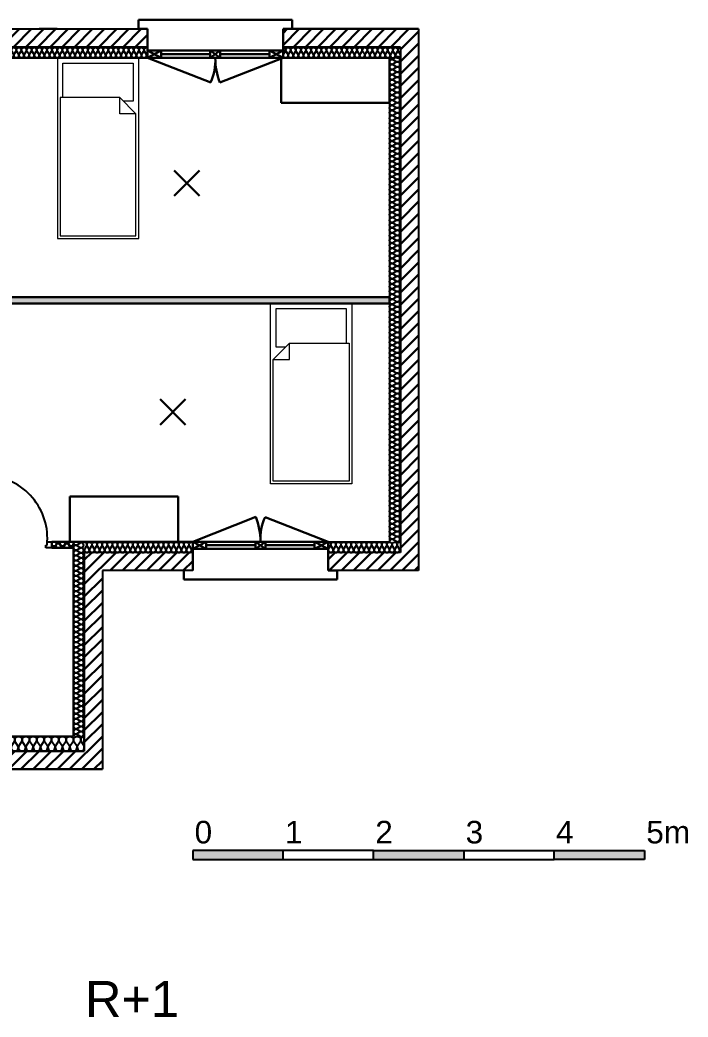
# Model space of a CAD drawing. Header units: millimetres. Extents: x -9 to 1789, y -327 to 830.
# Drawn here: x 1050 to 1789, y -274 to 830 of the extents above; entities that cross this region are included whole.
import ezdxf

# ---------------------------------------------------------------- set-up
doc = ezdxf.new("R2010")
doc.units = ezdxf.units.MM
for name, color, linetype in [('Cloisons', 8, 'Continuous'), ('Elec', 1, 'Continuous'), ('ElecVert', 3, 'Continuous'), ('Isolation', 9, 'Continuous'), ('MenuisInt', 9, 'Continuous')]:
    doc.layers.add(name, color=color, linetype=linetype)
doc.layers.add('MenuisExt', color=9, linetype='Continuous', lineweight=18)
doc.layers.add('Mobilier', color=9, linetype='Continuous', lineweight=5)
doc.styles.get("Standard").update_dxf_attribs({"font": 'Arial.ttf'})

# ---------------------------------------------------------------- blocks, each defined once
blk = doc.blocks.new('Gruppo-36')
at = {"layer": 'Mobilier', "lineweight": 20}
for p, q in [((-31.345, 78.548), (-31.345, 80.548)), ((-31.345, 80.548), (-30.445, 80.548)), ((-30.445, 80.548), (-30.445, 78.548)), ((-30.505, 80.488), (-31.285, 80.488)), ((-31.285, 80.488), (-31.285, 80.068)), ((-30.505, 80.108), (-30.505, 80.488)), ((-31.135, 80.108), (-31.315, 79.928)), ((-31.135, 79.928), (-31.135, 80.108)), ((-31.135, 80.108), (-30.475, 80.108)), ((-30.475, 80.108), (-30.475, 78.578)), ((-31.285, 80.068), (-31.175, 80.068)), ((-31.315, 78.578), (-31.315, 79.928)), ((-31.315, 79.928), (-31.135, 79.928)), ((-30.445, 78.548), (-31.345, 78.548)), ((-30.475, 78.578), (-31.315, 78.578))]:
    blk.add_line(p, q, dxfattribs=at)
blk = doc.blocks.new('*U64')
at = {"flags": 128}
for points in [[(0, 1, -0.505863), (0.239, 0.676), (0.009, 0.318, 1.322645), (0.491, 0.318), (0.261, 0.676, -0.505863), (0.5, 1)], [(0.5, 1, -0.505863), (0.739, 0.676), (0.509, 0.318, 1.322645), (0.991, 0.318), (0.761, 0.676, -0.505863), (1, 1)], [(1, 1, -0.505863), (1.239, 0.676), (1.009, 0.318, 1.322645), (1.491, 0.318), (1.261, 0.676, -0.505863), (1.5, 1)], [(1.5, 1, -0.505863), (1.739, 0.676), (1.509, 0.318, 1.322645), (1.991, 0.318), (1.761, 0.676, -0.505863), (2, 1)], [(2, 1, -0.505863), (2.239, 0.676), (2.009, 0.318, 1.322645), (2.491, 0.318), (2.261, 0.676, -0.505863), (2.5, 1)], [(2.5, 1, -0.505863), (2.739, 0.676), (2.509, 0.318, 1.322645), (2.991, 0.318), (2.761, 0.676, -0.505863), (3, 1)], [(3, 1, -0.505863), (3.239, 0.676), (3.009, 0.318, 1.322645), (3.491, 0.318), (3.261, 0.676, -0.505863), (3.5, 1)], [(3.5, 1, -0.505863), (3.739, 0.676), (3.509, 0.318, 1.322645), (3.991, 0.318), (3.761, 0.676, -0.505863), (4, 1)], [(4, 1, -0.505863), (4.239, 0.676), (4.009, 0.318, 1.322645), (4.491, 0.318), (4.261, 0.676, -0.505863), (4.5, 1)], [(4.5, 1, -0.505863), (4.739, 0.676), (4.509, 0.318, 1.322645), (4.991, 0.318), (4.761, 0.676, -0.505863), (5, 1)], [(5, 1, -0.505863), (5.239, 0.676), (5.009, 0.318, 1.322645), (5.491, 0.318), (5.261, 0.676, -0.505863), (5.5, 1)], [(5.5, 1, -0.505863), (5.739, 0.676), (5.509, 0.318, 1.322645), (5.991, 0.318), (5.761, 0.676, -0.505863), (6, 1)], [(6, 1, -0.505863), (6.239, 0.676), (6.009, 0.318, 1.322645), (6.491, 0.318), (6.261, 0.676, -0.505863), (6.5, 1)], [(6.5, 1, -0.505863), (6.739, 0.676), (6.509, 0.318, 1.322645), (6.991, 0.318), (6.761, 0.676, -0.505863), (7, 1)], [(7, 1, -0.505863), (7.239, 0.676), (7.009, 0.318, 1.322645), (7.491, 0.318), (7.261, 0.676, -0.505863), (7.5, 1)], [(7.5, 1, -0.505863), (7.739, 0.676), (7.509, 0.318, 1.322645), (7.991, 0.318), (7.761, 0.676, -0.505863), (8, 1)], [(8, 1, -0.505863), (8.239, 0.676), (8.009, 0.318, 1.322645), (8.491, 0.318), (8.261, 0.676, -0.505863), (8.5, 1)], [(8.5, 1, -0.505863), (8.739, 0.676), (8.509, 0.318, 1.322645), (8.991, 0.318), (8.761, 0.676, -0.505863), (9, 1)], [(9, 1, -0.505863), (9.239, 0.676), (9.009, 0.318, 1.322645), (9.491, 0.318), (9.261, 0.676, -0.505863), (9.5, 1)], [(9.5, 1, -0.505863), (9.739, 0.676), (9.509, 0.318, 1.322645), (9.991, 0.318), (9.761, 0.676, -0.505863), (10, 1)], [(10, 1, -0.505863), (10.239, 0.676), (10.009, 0.318, 1.322645), (10.491, 0.318), (10.261, 0.676, -0.505863), (10.5, 1)], [(10.5, 1, -0.505863), (10.739, 0.676), (10.509, 0.318, 1.322645), (10.991, 0.318), (10.761, 0.676, -0.505863), (11, 1)], [(11, 1, -0.505863), (11.239, 0.676), (11.009, 0.318, 1.322645), (11.491, 0.318), (11.261, 0.676, -0.505863), (11.5, 1)], [(11.5, 1, -0.505863), (11.739, 0.676), (11.509, 0.318, 1.322645), (11.991, 0.318), (11.761, 0.676, -0.505863), (12, 1)], [(12, 1, -0.505863), (12.239, 0.676), (12.009, 0.318, 1.322645), (12.491, 0.318), (12.261, 0.676, -0.505863), (12.5, 1)], [(12.5, 1, -0.505863), (12.739, 0.676), (12.509, 0.318, 1.322645), (12.991, 0.318), (12.761, 0.676, -0.505863), (13, 1)], [(13, 1, -0.505863), (13.239, 0.676), (13.009, 0.318, 1.322645), (13.491, 0.318), (13.261, 0.676, -0.505863), (13.5, 1)], [(13.5, 1, -0.505863), (13.739, 0.676), (13.509, 0.318, 1.322645), (13.991, 0.318), (13.761, 0.676, -0.505863), (14, 1)], [(14, 1, -0.505863), (14.239, 0.676), (14.009, 0.318, 1.322645), (14.491, 0.318), (14.261, 0.676, -0.505863), (14.5, 1)], [(14.5, 1, -0.505863), (14.739, 0.676), (14.509, 0.318, 1.322645), (14.991, 0.318), (14.761, 0.676, -0.505863), (15, 1)], [(15, 1, -0.505863), (15.239, 0.676), (15.009, 0.318, 1.322645), (15.491, 0.318), (15.261, 0.676, -0.505863), (15.5, 1)], [(15.5, 1, -0.505863), (15.739, 0.676), (15.509, 0.318, 1.322645), (15.991, 0.318), (15.761, 0.676, -0.505863), (16, 1)], [(16, 1, -0.505863), (16.239, 0.676), (16.009, 0.318, 1.322645), (16.491, 0.318), (16.261, 0.676, -0.505863), (16.5, 1)], [(16.5, 1, -0.505863), (16.739, 0.676), (16.509, 0.318, 1.322645), (16.991, 0.318), (16.761, 0.676, -0.505863), (17, 1)]]:
    blk.add_lwpolyline(points, format="xyb", dxfattribs=at)
blk = doc.blocks.new('*U70')
at = {"flags": 128}
for points in [[(0, 1, -0.505863), (0.239, 0.676), (0.009, 0.318, 1.322645), (0.491, 0.318), (0.261, 0.676, -0.505863), (0.5, 1)], [(0.5, 1, -0.505863), (0.739, 0.676), (0.509, 0.318, 1.322645), (0.991, 0.318), (0.761, 0.676, -0.505863), (1, 1)], [(1, 1, -0.505863), (1.239, 0.676), (1.009, 0.318, 1.322645), (1.491, 0.318), (1.261, 0.676, -0.505863), (1.5, 1)], [(1.5, 1, -0.505863), (1.739, 0.676), (1.509, 0.318, 1.322645), (1.991, 0.318), (1.761, 0.676, -0.505863), (2, 1)], [(2, 1, -0.505863), (2.239, 0.676), (2.009, 0.318, 1.322645), (2.491, 0.318), (2.261, 0.676, -0.505863), (2.5, 1)], [(2.5, 1, -0.505863), (2.739, 0.676), (2.509, 0.318, 1.322645), (2.991, 0.318), (2.761, 0.676, -0.505863), (3, 1)], [(3, 1, -0.505863), (3.239, 0.676), (3.009, 0.318, 1.322645), (3.491, 0.318), (3.261, 0.676, -0.505863), (3.5, 1)], [(3.5, 1, -0.505863), (3.739, 0.676), (3.509, 0.318, 1.322645), (3.991, 0.318), (3.761, 0.676, -0.505863), (4, 1)], [(4, 1, -0.505863), (4.239, 0.676), (4.009, 0.318, 1.322645), (4.491, 0.318), (4.261, 0.676, -0.505863), (4.5, 1)], [(4.5, 1, -0.505863), (4.739, 0.676), (4.509, 0.318, 1.322645), (4.991, 0.318), (4.761, 0.676, -0.505863), (5, 1)], [(5, 1, -0.505863), (5.239, 0.676), (5.009, 0.318, 1.322645), (5.491, 0.318), (5.261, 0.676, -0.505863), (5.5, 1)], [(5.5, 1, -0.505863), (5.739, 0.676), (5.509, 0.318, 1.322645), (5.991, 0.318), (5.761, 0.676, -0.505863), (6, 1)], [(6, 1, -0.505863), (6.239, 0.676), (6.009, 0.318, 1.322645), (6.491, 0.318), (6.261, 0.676, -0.505863), (6.5, 1)], [(6.5, 1, -0.505863), (6.739, 0.676), (6.509, 0.318, 1.322645), (6.991, 0.318), (6.761, 0.676, -0.505863), (7, 1)], [(7, 1, -0.505863), (7.239, 0.676), (7.009, 0.318, 1.322645), (7.491, 0.318), (7.261, 0.676, -0.505863), (7.5, 1)], [(7.5, 1, -0.505863), (7.739, 0.676), (7.509, 0.318, 1.322645), (7.991, 0.318), (7.761, 0.676, -0.505863), (8, 1)], [(8, 1, -0.505863), (8.239, 0.676), (8.009, 0.318, 1.322645), (8.491, 0.318), (8.261, 0.676, -0.505863), (8.5, 1)], [(8.5, 1, -0.505863), (8.739, 0.676), (8.509, 0.318, 1.322645), (8.991, 0.318), (8.761, 0.676, -0.505863), (9, 1)], [(9, 1, -0.505863), (9.239, 0.676), (9.009, 0.318, 1.322645), (9.491, 0.318), (9.261, 0.676, -0.505863), (9.5, 1)], [(9.5, 1, -0.505863), (9.739, 0.676), (9.509, 0.318, 1.322645), (9.991, 0.318), (9.761, 0.676, -0.505863), (10, 1)], [(10, 1, -0.505863), (10.239, 0.676), (10.009, 0.318, 1.322645), (10.491, 0.318), (10.261, 0.676, -0.505863), (10.5, 1)], [(10.5, 1, -0.505863), (10.739, 0.676), (10.509, 0.318, 1.322645), (10.991, 0.318), (10.761, 0.676, -0.505863), (11, 1)], [(11, 1, -0.505863), (11.239, 0.676), (11.009, 0.318, 1.322645), (11.491, 0.318), (11.261, 0.676, -0.505863), (11.5, 1)], [(11.5, 1, -0.505863), (11.739, 0.676), (11.509, 0.318, 1.322645), (11.991, 0.318), (11.761, 0.676, -0.505863), (12, 1)], [(12, 1, -0.505863), (12.239, 0.676), (12.009, 0.318, 1.322645), (12.491, 0.318), (12.261, 0.676, -0.505863), (12.5, 1)], [(12.5, 1, -0.505863), (12.739, 0.676), (12.509, 0.318, 1.322645), (12.991, 0.318), (12.761, 0.676, -0.505863), (13, 1)], [(13, 1, -0.505863), (13.239, 0.676), (13.009, 0.318, 1.322645), (13.491, 0.318), (13.261, 0.676, -0.505863), (13.5, 1)], [(13.5, 1, -0.505863), (13.739, 0.676), (13.509, 0.318, 1.322645), (13.991, 0.318), (13.761, 0.676, -0.505863), (14, 1)], [(14, 1, -0.505863), (14.239, 0.676), (14.009, 0.318, 1.322645), (14.491, 0.318), (14.261, 0.676, -0.505863), (14.5, 1)], [(14.5, 1, -0.505863), (14.739, 0.676), (14.509, 0.318, 1.322645), (14.991, 0.318), (14.761, 0.676, -0.505863), (15, 1)], [(15, 1, -0.505863), (15.239, 0.676), (15.009, 0.318, 1.322645), (15.491, 0.318), (15.261, 0.676, -0.505863), (15.5, 1)], [(15.5, 1, -0.505863), (15.739, 0.676), (15.509, 0.318, 1.322645), (15.991, 0.318), (15.761, 0.676, -0.505863), (16, 1)], [(16, 1, -0.505863), (16.239, 0.676), (16.009, 0.318, 1.322645), (16.491, 0.318), (16.261, 0.676, -0.505863), (16.5, 1)], [(16.5, 1, -0.505863), (16.739, 0.676), (16.509, 0.318, 1.322645), (16.991, 0.318), (16.761, 0.676, -0.505863), (17, 1)], [(17, 1, -0.505863), (17.239, 0.676), (17.009, 0.318, 1.322645), (17.491, 0.318), (17.261, 0.676, -0.505863), (17.5, 1)], [(17.5, 1, -0.505863), (17.739, 0.676), (17.509, 0.318, 1.322645), (17.991, 0.318), (17.761, 0.676, -0.505863), (18, 1)], [(18, 1, -0.505863), (18.239, 0.676), (18.009, 0.318, 1.322645), (18.491, 0.318), (18.261, 0.676, -0.505863), (18.5, 1)], [(18.5, 1, -0.505863), (18.739, 0.676), (18.509, 0.318, 1.322645), (18.991, 0.318), (18.761, 0.676, -0.505863), (19, 1)], [(19, 1, -0.505863), (19.239, 0.676), (19.009, 0.318, 1.322645), (19.491, 0.318), (19.261, 0.676, -0.505863), (19.5, 1)], [(19.5, 1, -0.505863), (19.739, 0.676), (19.509, 0.318, 1.322645), (19.991, 0.318), (19.761, 0.676, -0.505863), (20, 1)], [(20, 1, -0.505863), (20.239, 0.676), (20.009, 0.318, 1.322645), (20.491, 0.318), (20.261, 0.676, -0.505863), (20.5, 1)], [(20.5, 1, -0.505863), (20.739, 0.676), (20.509, 0.318, 1.322645), (20.991, 0.318), (20.761, 0.676, -0.505863), (21, 1)], [(21, 1, -0.505863), (21.239, 0.676), (21.009, 0.318, 1.322645), (21.491, 0.318), (21.261, 0.676, -0.505863), (21.5, 1)], [(21.5, 1, -0.505863), (21.739, 0.676), (21.509, 0.318, 1.322645), (21.991, 0.318), (21.761, 0.676, -0.505863), (22, 1)], [(22, 1, -0.505863), (22.239, 0.676), (22.009, 0.318, 1.322645), (22.491, 0.318), (22.261, 0.676, -0.505863), (22.5, 1)], [(22.5, 1, -0.505863), (22.739, 0.676), (22.509, 0.318, 1.322645), (22.991, 0.318), (22.761, 0.676, -0.505863), (23, 1)], [(23, 1, -0.505863), (23.239, 0.676), (23.009, 0.318, 1.322645), (23.491, 0.318), (23.261, 0.676, -0.505863), (23.5, 1)], [(23.5, 1, -0.505863), (23.739, 0.676), (23.509, 0.318, 1.322645), (23.991, 0.318), (23.761, 0.676, -0.505863), (24, 1)], [(24, 1, -0.505863), (24.239, 0.676), (24.009, 0.318, 1.322645), (24.491, 0.318), (24.261, 0.676, -0.505863), (24.5, 1)], [(24.5, 1, -0.505863), (24.739, 0.676), (24.509, 0.318, 1.322645), (24.991, 0.318), (24.761, 0.676, -0.505863), (25, 1)], [(25, 1, -0.505863), (25.239, 0.676), (25.009, 0.318, 1.322645), (25.491, 0.318), (25.261, 0.676, -0.505863), (25.5, 1)], [(25.5, 1, -0.505863), (25.739, 0.676), (25.509, 0.318, 1.322645), (25.991, 0.318), (25.761, 0.676, -0.505863), (26, 1)], [(26, 1, -0.505863), (26.239, 0.676), (26.009, 0.318, 1.322645), (26.491, 0.318), (26.261, 0.676, -0.505863), (26.5, 1)], [(26.5, 1, -0.505863), (26.739, 0.676), (26.509, 0.318, 1.322645), (26.991, 0.318), (26.761, 0.676, -0.505863), (27, 1)], [(27, 1, -0.505863), (27.239, 0.676), (27.009, 0.318, 1.322645), (27.491, 0.318), (27.261, 0.676, -0.505863), (27.5, 1)], [(27.5, 1, -0.505863), (27.739, 0.676), (27.509, 0.318, 1.322645), (27.991, 0.318), (27.761, 0.676, -0.505863), (28, 1)], [(28, 1, -0.505863), (28.239, 0.676), (28.009, 0.318, 1.322645), (28.491, 0.318), (28.261, 0.676, -0.505863), (28.5, 1)], [(28.5, 1, -0.505863), (28.739, 0.676), (28.509, 0.318, 1.322645), (28.991, 0.318), (28.761, 0.676, -0.505863), (29, 1)], [(29, 1, -0.505863), (29.239, 0.676), (29.009, 0.318, 1.322645), (29.491, 0.318), (29.261, 0.676, -0.505863), (29.5, 1)], [(29.5, 1, -0.505863), (29.739, 0.676), (29.509, 0.318, 1.322645), (29.991, 0.318), (29.761, 0.676, -0.505863), (30, 1)], [(30, 1, -0.505863), (30.239, 0.676), (30.009, 0.318, 1.322645), (30.491, 0.318), (30.261, 0.676, -0.505863), (30.5, 1)]]:
    blk.add_lwpolyline(points, format="xyb", dxfattribs=at)
blk = doc.blocks.new('*U67')
at = {"flags": 128}
for points in [[(0, 1, -0.505863), (0.239, 0.676), (0.009, 0.318, 1.322645), (0.491, 0.318), (0.261, 0.676, -0.505863), (0.5, 1)], [(0.5, 1, -0.505863), (0.739, 0.676), (0.509, 0.318, 1.322645), (0.991, 0.318), (0.761, 0.676, -0.505863), (1, 1)], [(1, 1, -0.505863), (1.239, 0.676), (1.009, 0.318, 1.322645), (1.491, 0.318), (1.261, 0.676, -0.505863), (1.5, 1)], [(1.5, 1, -0.505863), (1.739, 0.676), (1.509, 0.318, 1.322645), (1.991, 0.318), (1.761, 0.676, -0.505863), (2, 1)], [(2, 1, -0.505863), (2.239, 0.676), (2.009, 0.318, 1.322645), (2.491, 0.318), (2.261, 0.676, -0.505863), (2.5, 1)], [(2.5, 1, -0.505863), (2.739, 0.676), (2.509, 0.318, 1.322645), (2.991, 0.318), (2.761, 0.676, -0.505863), (3, 1)], [(3, 1, -0.505863), (3.239, 0.676), (3.009, 0.318, 1.322645), (3.491, 0.318), (3.261, 0.676, -0.505863), (3.5, 1)], [(3.5, 1, -0.505863), (3.739, 0.676), (3.509, 0.318, 1.322645), (3.991, 0.318), (3.761, 0.676, -0.505863), (4, 1)], [(4, 1, -0.505863), (4.239, 0.676), (4.009, 0.318, 1.322645), (4.491, 0.318), (4.261, 0.676, -0.505863), (4.5, 1)], [(4.5, 1, -0.505863), (4.739, 0.676), (4.509, 0.318, 1.322645), (4.991, 0.318), (4.761, 0.676, -0.505863), (5, 1)], [(5, 1, -0.505863), (5.239, 0.676), (5.009, 0.318, 1.322645), (5.491, 0.318), (5.261, 0.676, -0.505863), (5.5, 1)], [(5.5, 1, -0.505863), (5.739, 0.676), (5.509, 0.318, 1.322645), (5.991, 0.318), (5.761, 0.676, -0.505863), (6, 1)], [(6, 1, -0.505863), (6.239, 0.676), (6.009, 0.318, 1.322645), (6.491, 0.318), (6.261, 0.676, -0.505863), (6.5, 1)], [(6.5, 1, -0.505863), (6.739, 0.676), (6.509, 0.318, 1.322645), (6.991, 0.318), (6.761, 0.676, -0.505863), (7, 1)], [(7, 1, -0.505863), (7.239, 0.676), (7.009, 0.318, 1.322645), (7.491, 0.318), (7.261, 0.676, -0.505863), (7.5, 1)], [(7.5, 1, -0.505863), (7.739, 0.676), (7.509, 0.318, 1.322645), (7.991, 0.318), (7.761, 0.676, -0.505863), (8, 1)], [(8, 1, -0.505863), (8.239, 0.676), (8.009, 0.318, 1.322645), (8.491, 0.318), (8.261, 0.676, -0.505863), (8.5, 1)], [(8.5, 1, -0.505863), (8.739, 0.676), (8.509, 0.318, 1.322645), (8.991, 0.318), (8.761, 0.676, -0.505863), (9, 1)], [(9, 1, -0.505863), (9.239, 0.676), (9.009, 0.318, 1.322645), (9.491, 0.318), (9.261, 0.676, -0.505863), (9.5, 1)], [(9.5, 1, -0.505863), (9.739, 0.676), (9.509, 0.318, 1.322645), (9.991, 0.318), (9.761, 0.676, -0.505863), (10, 1)], [(10, 1, -0.505863), (10.239, 0.676), (10.009, 0.318, 1.322645), (10.491, 0.318), (10.261, 0.676, -0.505863), (10.5, 1)], [(10.5, 1, -0.505863), (10.739, 0.676), (10.509, 0.318, 1.322645), (10.991, 0.318), (10.761, 0.676, -0.505863), (11, 1)], [(11, 1, -0.505863), (11.239, 0.676), (11.009, 0.318, 1.322645), (11.491, 0.318), (11.261, 0.676, -0.505863), (11.5, 1)]]:
    blk.add_lwpolyline(points, format="xyb", dxfattribs=at)
blk = doc.blocks.new('*U68')
at = {"flags": 128}
for points in [[(0, 1, -0.505863), (0.239, 0.676), (0.009, 0.318, 1.322645), (0.491, 0.318), (0.261, 0.676, -0.505863), (0.5, 1)], [(0.5, 1, -0.505863), (0.739, 0.676), (0.509, 0.318, 1.322645), (0.991, 0.318), (0.761, 0.676, -0.505863), (1, 1)], [(1, 1, -0.505863), (1.239, 0.676), (1.009, 0.318, 1.322645), (1.491, 0.318), (1.261, 0.676, -0.505863), (1.5, 1)], [(1.5, 1, -0.505863), (1.739, 0.676), (1.509, 0.318, 1.322645), (1.991, 0.318), (1.761, 0.676, -0.505863), (2, 1)], [(2, 1, -0.505863), (2.239, 0.676), (2.009, 0.318, 1.322645), (2.491, 0.318), (2.261, 0.676, -0.505863), (2.5, 1)], [(2.5, 1, -0.505863), (2.739, 0.676), (2.509, 0.318, 1.322645), (2.991, 0.318), (2.761, 0.676, -0.505863), (3, 1)], [(3, 1, -0.505863), (3.239, 0.676), (3.009, 0.318, 1.322645), (3.491, 0.318), (3.261, 0.676, -0.505863), (3.5, 1)], [(3.5, 1, -0.505863), (3.739, 0.676), (3.509, 0.318, 1.322645), (3.991, 0.318), (3.761, 0.676, -0.505863), (4, 1)], [(4, 1, -0.505863), (4.239, 0.676), (4.009, 0.318, 1.322645), (4.491, 0.318), (4.261, 0.676, -0.505863), (4.5, 1)], [(4.5, 1, -0.505863), (4.739, 0.676), (4.509, 0.318, 1.322645), (4.991, 0.318), (4.761, 0.676, -0.505863), (5, 1)], [(5, 1, -0.505863), (5.239, 0.676), (5.009, 0.318, 1.322645), (5.491, 0.318), (5.261, 0.676, -0.505863), (5.5, 1)], [(5.5, 1, -0.505863), (5.739, 0.676), (5.509, 0.318, 1.322645), (5.991, 0.318), (5.761, 0.676, -0.505863), (6, 1)], [(6, 1, -0.505863), (6.239, 0.676), (6.009, 0.318, 1.322645), (6.491, 0.318), (6.261, 0.676, -0.505863), (6.5, 1)], [(6.5, 1, -0.505863), (6.739, 0.676), (6.509, 0.318, 1.322645), (6.991, 0.318), (6.761, 0.676, -0.505863), (7, 1)]]:
    blk.add_lwpolyline(points, format="xyb", dxfattribs=at)
blk = doc.blocks.new('*U71')
at = {"flags": 128}
for points in [[(0, 1, -0.505863), (0.239, 0.676), (0.009, 0.318, 1.322645), (0.491, 0.318), (0.261, 0.676, -0.505863), (0.5, 1)], [(0.5, 1, -0.505863), (0.739, 0.676), (0.509, 0.318, 1.322645), (0.991, 0.318), (0.761, 0.676, -0.505863), (1, 1)], [(1, 1, -0.505863), (1.239, 0.676), (1.009, 0.318, 1.322645), (1.491, 0.318), (1.261, 0.676, -0.505863), (1.5, 1)], [(1.5, 1, -0.505863), (1.739, 0.676), (1.509, 0.318, 1.322645), (1.991, 0.318), (1.761, 0.676, -0.505863), (2, 1)], [(2, 1, -0.505863), (2.239, 0.676), (2.009, 0.318, 1.322645), (2.491, 0.318), (2.261, 0.676, -0.505863), (2.5, 1)], [(2.5, 1, -0.505863), (2.739, 0.676), (2.509, 0.318, 1.322645), (2.991, 0.318), (2.761, 0.676, -0.505863), (3, 1)], [(3, 1, -0.505863), (3.239, 0.676), (3.009, 0.318, 1.322645), (3.491, 0.318), (3.261, 0.676, -0.505863), (3.5, 1)], [(3.5, 1, -0.505863), (3.739, 0.676), (3.509, 0.318, 1.322645), (3.991, 0.318), (3.761, 0.676, -0.505863), (4, 1)], [(4, 1, -0.505863), (4.239, 0.676), (4.009, 0.318, 1.322645), (4.491, 0.318), (4.261, 0.676, -0.505863), (4.5, 1)], [(4.5, 1, -0.505863), (4.739, 0.676), (4.509, 0.318, 1.322645), (4.991, 0.318), (4.761, 0.676, -0.505863), (5, 1)], [(5, 1, -0.505863), (5.239, 0.676), (5.009, 0.318, 1.322645), (5.491, 0.318), (5.261, 0.676, -0.505863), (5.5, 1)], [(5.5, 1, -0.505863), (5.739, 0.676), (5.509, 0.318, 1.322645), (5.991, 0.318), (5.761, 0.676, -0.505863), (6, 1)], [(6, 1, -0.505863), (6.239, 0.676), (6.009, 0.318, 1.322645), (6.491, 0.318), (6.261, 0.676, -0.505863), (6.5, 1)], [(6.5, 1, -0.505863), (6.739, 0.676), (6.509, 0.318, 1.322645), (6.991, 0.318), (6.761, 0.676, -0.505863), (7, 1)], [(7, 1, -0.505863), (7.239, 0.676), (7.009, 0.318, 1.322645), (7.491, 0.318), (7.261, 0.676, -0.505863), (7.5, 1)], [(7.5, 1, -0.505863), (7.739, 0.676), (7.509, 0.318, 1.322645), (7.991, 0.318), (7.761, 0.676, -0.505863), (8, 1)], [(8, 1, -0.505863), (8.239, 0.676), (8.009, 0.318, 1.322645), (8.491, 0.318), (8.261, 0.676, -0.505863), (8.5, 1)], [(8.5, 1, -0.505863), (8.739, 0.676), (8.509, 0.318, 1.322645), (8.991, 0.318), (8.761, 0.676, -0.505863), (9, 1)], [(9, 1, -0.505863), (9.239, 0.676), (9.009, 0.318, 1.322645), (9.491, 0.318), (9.261, 0.676, -0.505863), (9.5, 1)], [(9.5, 1, -0.505863), (9.739, 0.676), (9.509, 0.318, 1.322645), (9.991, 0.318), (9.761, 0.676, -0.505863), (10, 1)], [(10, 1, -0.505863), (10.239, 0.676), (10.009, 0.318, 1.322645), (10.491, 0.318), (10.261, 0.676, -0.505863), (10.5, 1)]]:
    blk.add_lwpolyline(points, format="xyb", dxfattribs=at)
blk = doc.blocks.new('*U72')
at = {"flags": 128}
for points in [[(0, 1, -0.505863), (0.239, 0.676), (0.009, 0.318, 1.322645), (0.491, 0.318), (0.261, 0.676, -0.505863), (0.5, 1)], [(0.5, 1, -0.505863), (0.739, 0.676), (0.509, 0.318, 1.322645), (0.991, 0.318), (0.761, 0.676, -0.505863), (1, 1)], [(1, 1, -0.505863), (1.239, 0.676), (1.009, 0.318, 1.322645), (1.491, 0.318), (1.261, 0.676, -0.505863), (1.5, 1)], [(1.5, 1, -0.505863), (1.739, 0.676), (1.509, 0.318, 1.322645), (1.991, 0.318), (1.761, 0.676, -0.505863), (2, 1)], [(2, 1, -0.505863), (2.239, 0.676), (2.009, 0.318, 1.322645), (2.491, 0.318), (2.261, 0.676, -0.505863), (2.5, 1)], [(2.5, 1, -0.505863), (2.739, 0.676), (2.509, 0.318, 1.322645), (2.991, 0.318), (2.761, 0.676, -0.505863), (3, 1)], [(3, 1, -0.505863), (3.239, 0.676), (3.009, 0.318, 1.322645), (3.491, 0.318), (3.261, 0.676, -0.505863), (3.5, 1)], [(3.5, 1, -0.505863), (3.739, 0.676), (3.509, 0.318, 1.322645), (3.991, 0.318), (3.761, 0.676, -0.505863), (4, 1)], [(4, 1, -0.505863), (4.239, 0.676), (4.009, 0.318, 1.322645), (4.491, 0.318), (4.261, 0.676, -0.505863), (4.5, 1)], [(4.5, 1, -0.505863), (4.739, 0.676), (4.509, 0.318, 1.322645), (4.991, 0.318), (4.761, 0.676, -0.505863), (5, 1)], [(5, 1, -0.505863), (5.239, 0.676), (5.009, 0.318, 1.322645), (5.491, 0.318), (5.261, 0.676, -0.505863), (5.5, 1)], [(5.5, 1, -0.505863), (5.739, 0.676), (5.509, 0.318, 1.322645), (5.991, 0.318), (5.761, 0.676, -0.505863), (6, 1)], [(6, 1, -0.505863), (6.239, 0.676), (6.009, 0.318, 1.322645), (6.491, 0.318), (6.261, 0.676, -0.505863), (6.5, 1)], [(6.5, 1, -0.505863), (6.739, 0.676), (6.509, 0.318, 1.322645), (6.991, 0.318), (6.761, 0.676, -0.505863), (7, 1)], [(7, 1, -0.505863), (7.239, 0.676), (7.009, 0.318, 1.322645), (7.491, 0.318), (7.261, 0.676, -0.505863), (7.5, 1)], [(7.5, 1, -0.505863), (7.739, 0.676), (7.509, 0.318, 1.322645), (7.991, 0.318), (7.761, 0.676, -0.505863), (8, 1)], [(8, 1, -0.505863), (8.239, 0.676), (8.009, 0.318, 1.322645), (8.491, 0.318), (8.261, 0.676, -0.505863), (8.5, 1)], [(8.5, 1, -0.505863), (8.739, 0.676), (8.509, 0.318, 1.322645), (8.991, 0.318), (8.761, 0.676, -0.505863), (9, 1)], [(9, 1, -0.505863), (9.239, 0.676), (9.009, 0.318, 1.322645), (9.491, 0.318), (9.261, 0.676, -0.505863), (9.5, 1)], [(9.5, 1, -0.505863), (9.739, 0.676), (9.509, 0.318, 1.322645), (9.991, 0.318), (9.761, 0.676, -0.505863), (10, 1)], [(10, 1, -0.505863), (10.239, 0.676), (10.009, 0.318, 1.322645), (10.491, 0.318), (10.261, 0.676, -0.505863), (10.5, 1)], [(10.5, 1, -0.505863), (10.739, 0.676), (10.509, 0.318, 1.322645), (10.991, 0.318), (10.761, 0.676, -0.505863), (11, 1)], [(11, 1, -0.505863), (11.239, 0.676), (11.009, 0.318, 1.322645), (11.491, 0.318), (11.261, 0.676, -0.505863), (11.5, 1)], [(11.5, 1, -0.505863), (11.739, 0.676), (11.509, 0.318, 1.322645), (11.991, 0.318), (11.761, 0.676, -0.505863), (12, 1)], [(12, 1, -0.505863), (12.239, 0.676), (12.009, 0.318, 1.322645), (12.491, 0.318), (12.261, 0.676, -0.505863), (12.5, 1)], [(12.5, 1, -0.505863), (12.739, 0.676), (12.509, 0.318, 1.322645), (12.991, 0.318), (12.761, 0.676, -0.505863), (13, 1)], [(13, 1, -0.505863), (13.239, 0.676), (13.009, 0.318, 1.322645), (13.491, 0.318), (13.261, 0.676, -0.505863), (13.5, 1)], [(13.5, 1, -0.505863), (13.739, 0.676), (13.509, 0.318, 1.322645), (13.991, 0.318), (13.761, 0.676, -0.505863), (14, 1)], [(14, 1, -0.505863), (14.239, 0.676), (14.009, 0.318, 1.322645), (14.491, 0.318), (14.261, 0.676, -0.505863), (14.5, 1)], [(14.5, 1, -0.505863), (14.739, 0.676), (14.509, 0.318, 1.322645), (14.991, 0.318), (14.761, 0.676, -0.505863), (15, 1)], [(15, 1, -0.505863), (15.239, 0.676), (15.009, 0.318, 1.322645), (15.491, 0.318), (15.261, 0.676, -0.505863), (15.5, 1)], [(15.5, 1, -0.505863), (15.739, 0.676), (15.509, 0.318, 1.322645), (15.991, 0.318), (15.761, 0.676, -0.505863), (16, 1)], [(16, 1, -0.505863), (16.239, 0.676), (16.009, 0.318, 1.322645), (16.491, 0.318), (16.261, 0.676, -0.505863), (16.5, 1)], [(16.5, 1, -0.505863), (16.739, 0.676), (16.509, 0.318, 1.322645), (16.991, 0.318), (16.761, 0.676, -0.505863), (17, 1)], [(17, 1, -0.505863), (17.239, 0.676), (17.009, 0.318, 1.322645), (17.491, 0.318), (17.261, 0.676, -0.505863), (17.5, 1)], [(17.5, 1, -0.505863), (17.739, 0.676), (17.509, 0.318, 1.322645), (17.991, 0.318), (17.761, 0.676, -0.505863), (18, 1)], [(18, 1, -0.505863), (18.239, 0.676), (18.009, 0.318, 1.322645), (18.491, 0.318), (18.261, 0.676, -0.505863), (18.5, 1)], [(18.5, 1, -0.505863), (18.739, 0.676), (18.509, 0.318, 1.322645), (18.991, 0.318), (18.761, 0.676, -0.505863), (19, 1)]]:
    blk.add_lwpolyline(points, format="xyb", dxfattribs=at)
blk = doc.blocks.new('*U73')
at = {"flags": 128}
for points in [[(0, 1, -0.505863), (0.239, 0.676), (0.009, 0.318, 1.322645), (0.491, 0.318), (0.261, 0.676, -0.505863), (0.5, 1)], [(0.5, 1, -0.505863), (0.739, 0.676), (0.509, 0.318, 1.322645), (0.991, 0.318), (0.761, 0.676, -0.505863), (1, 1)], [(1, 1, -0.505863), (1.239, 0.676), (1.009, 0.318, 1.322645), (1.491, 0.318), (1.261, 0.676, -0.505863), (1.5, 1)], [(1.5, 1, -0.505863), (1.739, 0.676), (1.509, 0.318, 1.322645), (1.991, 0.318), (1.761, 0.676, -0.505863), (2, 1)], [(2, 1, -0.505863), (2.239, 0.676), (2.009, 0.318, 1.322645), (2.491, 0.318), (2.261, 0.676, -0.505863), (2.5, 1)], [(2.5, 1, -0.505863), (2.739, 0.676), (2.509, 0.318, 1.322645), (2.991, 0.318), (2.761, 0.676, -0.505863), (3, 1)], [(3, 1, -0.505863), (3.239, 0.676), (3.009, 0.318, 1.322645), (3.491, 0.318), (3.261, 0.676, -0.505863), (3.5, 1)], [(3.5, 1, -0.505863), (3.739, 0.676), (3.509, 0.318, 1.322645), (3.991, 0.318), (3.761, 0.676, -0.505863), (4, 1)], [(4, 1, -0.505863), (4.239, 0.676), (4.009, 0.318, 1.322645), (4.491, 0.318), (4.261, 0.676, -0.505863), (4.5, 1)], [(4.5, 1, -0.505863), (4.739, 0.676), (4.509, 0.318, 1.322645), (4.991, 0.318), (4.761, 0.676, -0.505863), (5, 1)], [(5, 1, -0.505863), (5.239, 0.676), (5.009, 0.318, 1.322645), (5.491, 0.318), (5.261, 0.676, -0.505863), (5.5, 1)], [(5.5, 1, -0.505863), (5.739, 0.676), (5.509, 0.318, 1.322645), (5.991, 0.318), (5.761, 0.676, -0.505863), (6, 1)], [(6, 1, -0.505863), (6.239, 0.676), (6.009, 0.318, 1.322645), (6.491, 0.318), (6.261, 0.676, -0.505863), (6.5, 1)], [(6.5, 1, -0.505863), (6.739, 0.676), (6.509, 0.318, 1.322645), (6.991, 0.318), (6.761, 0.676, -0.505863), (7, 1)], [(7, 1, -0.505863), (7.239, 0.676), (7.009, 0.318, 1.322645), (7.491, 0.318), (7.261, 0.676, -0.505863), (7.5, 1)], [(7.5, 1, -0.505863), (7.739, 0.676), (7.509, 0.318, 1.322645), (7.991, 0.318), (7.761, 0.676, -0.505863), (8, 1)], [(8, 1, -0.505863), (8.239, 0.676), (8.009, 0.318, 1.322645), (8.491, 0.318), (8.261, 0.676, -0.505863), (8.5, 1)], [(8.5, 1, -0.505863), (8.739, 0.676), (8.509, 0.318, 1.322645), (8.991, 0.318), (8.761, 0.676, -0.505863), (9, 1)], [(9, 1, -0.505863), (9.239, 0.676), (9.009, 0.318, 1.322645), (9.491, 0.318), (9.261, 0.676, -0.505863), (9.5, 1)], [(9.5, 1, -0.505863), (9.739, 0.676), (9.509, 0.318, 1.322645), (9.991, 0.318), (9.761, 0.676, -0.505863), (10, 1)], [(10, 1, -0.505863), (10.239, 0.676), (10.009, 0.318, 1.322645), (10.491, 0.318), (10.261, 0.676, -0.505863), (10.5, 1)], [(10.5, 1, -0.505863), (10.739, 0.676), (10.509, 0.318, 1.322645), (10.991, 0.318), (10.761, 0.676, -0.505863), (11, 1)], [(11, 1, -0.505863), (11.239, 0.676), (11.009, 0.318, 1.322645), (11.491, 0.318), (11.261, 0.676, -0.505863), (11.5, 1)], [(11.5, 1, -0.505863), (11.739, 0.676), (11.509, 0.318, 1.322645), (11.991, 0.318), (11.761, 0.676, -0.505863), (12, 1)], [(12, 1, -0.505863), (12.239, 0.676), (12.009, 0.318, 1.322645), (12.491, 0.318), (12.261, 0.676, -0.505863), (12.5, 1)], [(12.5, 1, -0.505863), (12.739, 0.676), (12.509, 0.318, 1.322645), (12.991, 0.318), (12.761, 0.676, -0.505863), (13, 1)], [(13, 1, -0.505863), (13.239, 0.676), (13.009, 0.318, 1.322645), (13.491, 0.318), (13.261, 0.676, -0.505863), (13.5, 1)], [(13.5, 1, -0.505863), (13.739, 0.676), (13.509, 0.318, 1.322645), (13.991, 0.318), (13.761, 0.676, -0.505863), (14, 1)], [(14, 1, -0.505863), (14.239, 0.676), (14.009, 0.318, 1.322645), (14.491, 0.318), (14.261, 0.676, -0.505863), (14.5, 1)], [(14.5, 1, -0.505863), (14.739, 0.676), (14.509, 0.318, 1.322645), (14.991, 0.318), (14.761, 0.676, -0.505863), (15, 1)], [(15, 1, -0.505863), (15.239, 0.676), (15.009, 0.318, 1.322645), (15.491, 0.318), (15.261, 0.676, -0.505863), (15.5, 1)], [(15.5, 1, -0.505863), (15.739, 0.676), (15.509, 0.318, 1.322645), (15.991, 0.318), (15.761, 0.676, -0.505863), (16, 1)], [(16, 1, -0.505863), (16.239, 0.676), (16.009, 0.318, 1.322645), (16.491, 0.318), (16.261, 0.676, -0.505863), (16.5, 1)], [(16.5, 1, -0.505863), (16.739, 0.676), (16.509, 0.318, 1.322645), (16.991, 0.318), (16.761, 0.676, -0.505863), (17, 1)], [(17, 1, -0.505863), (17.239, 0.676), (17.009, 0.318, 1.322645), (17.491, 0.318), (17.261, 0.676, -0.505863), (17.5, 1)], [(17.5, 1, -0.505863), (17.739, 0.676), (17.509, 0.318, 1.322645), (17.991, 0.318), (17.761, 0.676, -0.505863), (18, 1)], [(18, 1, -0.505863), (18.239, 0.676), (18.009, 0.318, 1.322645), (18.491, 0.318), (18.261, 0.676, -0.505863), (18.5, 1)], [(18.5, 1, -0.505863), (18.739, 0.676), (18.509, 0.318, 1.322645), (18.991, 0.318), (18.761, 0.676, -0.505863), (19, 1)], [(19, 1, -0.505863), (19.239, 0.676), (19.009, 0.318, 1.322645), (19.491, 0.318), (19.261, 0.676, -0.505863), (19.5, 1)], [(19.5, 1, -0.505863), (19.739, 0.676), (19.509, 0.318, 1.322645), (19.991, 0.318), (19.761, 0.676, -0.505863), (20, 1)], [(20, 1, -0.505863), (20.239, 0.676), (20.009, 0.318, 1.322645), (20.491, 0.318), (20.261, 0.676, -0.505863), (20.5, 1)], [(20.5, 1, -0.505863), (20.739, 0.676), (20.509, 0.318, 1.322645), (20.991, 0.318), (20.761, 0.676, -0.505863), (21, 1)], [(21, 1, -0.505863), (21.239, 0.676), (21.009, 0.318, 1.322645), (21.491, 0.318), (21.261, 0.676, -0.505863), (21.5, 1)], [(21.5, 1, -0.505863), (21.739, 0.676), (21.509, 0.318, 1.322645), (21.991, 0.318), (21.761, 0.676, -0.505863), (22, 1)], [(22, 1, -0.505863), (22.239, 0.676), (22.009, 0.318, 1.322645), (22.491, 0.318), (22.261, 0.676, -0.505863), (22.5, 1)], [(22.5, 1, -0.505863), (22.739, 0.676), (22.509, 0.318, 1.322645), (22.991, 0.318), (22.761, 0.676, -0.505863), (23, 1)], [(23, 1, -0.505863), (23.239, 0.676), (23.009, 0.318, 1.322645), (23.491, 0.318), (23.261, 0.676, -0.505863), (23.5, 1)], [(23.5, 1, -0.505863), (23.739, 0.676), (23.509, 0.318, 1.322645), (23.991, 0.318), (23.761, 0.676, -0.505863), (24, 1)], [(24, 1, -0.505863), (24.239, 0.676), (24.009, 0.318, 1.322645), (24.491, 0.318), (24.261, 0.676, -0.505863), (24.5, 1)], [(24.5, 1, -0.505863), (24.739, 0.676), (24.509, 0.318, 1.322645), (24.991, 0.318), (24.761, 0.676, -0.505863), (25, 1)], [(25, 1, -0.505863), (25.239, 0.676), (25.009, 0.318, 1.322645), (25.491, 0.318), (25.261, 0.676, -0.505863), (25.5, 1)], [(25.5, 1, -0.505863), (25.739, 0.676), (25.509, 0.318, 1.322645), (25.991, 0.318), (25.761, 0.676, -0.505863), (26, 1)], [(26, 1, -0.505863), (26.239, 0.676), (26.009, 0.318, 1.322645), (26.491, 0.318), (26.261, 0.676, -0.505863), (26.5, 1)], [(26.5, 1, -0.505863), (26.739, 0.676), (26.509, 0.318, 1.322645), (26.991, 0.318), (26.761, 0.676, -0.505863), (27, 1)], [(27, 1, -0.505863), (27.239, 0.676), (27.009, 0.318, 1.322645), (27.491, 0.318), (27.261, 0.676, -0.505863), (27.5, 1)], [(27.5, 1, -0.505863), (27.739, 0.676), (27.509, 0.318, 1.322645), (27.991, 0.318), (27.761, 0.676, -0.505863), (28, 1)], [(28, 1, -0.505863), (28.239, 0.676), (28.009, 0.318, 1.322645), (28.491, 0.318), (28.261, 0.676, -0.505863), (28.5, 1)], [(28.5, 1, -0.505863), (28.739, 0.676), (28.509, 0.318, 1.322645), (28.991, 0.318), (28.761, 0.676, -0.505863), (29, 1)], [(29, 1, -0.505863), (29.239, 0.676), (29.009, 0.318, 1.322645), (29.491, 0.318), (29.261, 0.676, -0.505863), (29.5, 1)], [(29.5, 1, -0.505863), (29.739, 0.676), (29.509, 0.318, 1.322645), (29.991, 0.318), (29.761, 0.676, -0.505863), (30, 1)], [(30, 1, -0.505863), (30.239, 0.676), (30.009, 0.318, 1.322645), (30.491, 0.318), (30.261, 0.676, -0.505863), (30.5, 1)], [(30.5, 1, -0.505863), (30.739, 0.676), (30.509, 0.318, 1.322645), (30.991, 0.318), (30.761, 0.676, -0.505863), (31, 1)], [(31, 1, -0.505863), (31.239, 0.676), (31.009, 0.318, 1.322645), (31.491, 0.318), (31.261, 0.676, -0.505863), (31.5, 1)], [(31.5, 1, -0.505863), (31.739, 0.676), (31.509, 0.318, 1.322645), (31.991, 0.318), (31.761, 0.676, -0.505863), (32, 1)], [(32, 1, -0.505863), (32.239, 0.676), (32.009, 0.318, 1.322645), (32.491, 0.318), (32.261, 0.676, -0.505863), (32.5, 1)], [(32.5, 1, -0.505863), (32.739, 0.676), (32.509, 0.318, 1.322645), (32.991, 0.318), (32.761, 0.676, -0.505863), (33, 1)], [(33, 1, -0.505863), (33.239, 0.676), (33.009, 0.318, 1.322645), (33.491, 0.318), (33.261, 0.676, -0.505863), (33.5, 1)], [(33.5, 1, -0.505863), (33.739, 0.676), (33.509, 0.318, 1.322645), (33.991, 0.318), (33.761, 0.676, -0.505863), (34, 1)], [(34, 1, -0.505863), (34.239, 0.676), (34.009, 0.318, 1.322645), (34.491, 0.318), (34.261, 0.676, -0.505863), (34.5, 1)], [(34.5, 1, -0.505863), (34.739, 0.676), (34.509, 0.318, 1.322645), (34.991, 0.318), (34.761, 0.676, -0.505863), (35, 1)], [(35, 1, -0.505863), (35.239, 0.676), (35.009, 0.318, 1.322645), (35.491, 0.318), (35.261, 0.676, -0.505863), (35.5, 1)], [(35.5, 1, -0.505863), (35.739, 0.676), (35.509, 0.318, 1.322645), (35.991, 0.318), (35.761, 0.676, -0.505863), (36, 1)], [(36, 1, -0.505863), (36.239, 0.676), (36.009, 0.318, 1.322645), (36.491, 0.318), (36.261, 0.676, -0.505863), (36.5, 1)], [(36.5, 1, -0.505863), (36.739, 0.676), (36.509, 0.318, 1.322645), (36.991, 0.318), (36.761, 0.676, -0.505863), (37, 1)], [(37, 1, -0.505863), (37.239, 0.676), (37.009, 0.318, 1.322645), (37.491, 0.318), (37.261, 0.676, -0.505863), (37.5, 1)], [(37.5, 1, -0.505863), (37.739, 0.676), (37.509, 0.318, 1.322645), (37.991, 0.318), (37.761, 0.676, -0.505863), (38, 1)], [(38, 1, -0.505863), (38.239, 0.676), (38.009, 0.318, 1.322645), (38.491, 0.318), (38.261, 0.676, -0.505863), (38.5, 1)], [(38.5, 1, -0.505863), (38.739, 0.676), (38.509, 0.318, 1.322645), (38.991, 0.318), (38.761, 0.676, -0.505863), (39, 1)], [(39, 1, -0.505863), (39.239, 0.676), (39.009, 0.318, 1.322645), (39.491, 0.318), (39.261, 0.676, -0.505863), (39.5, 1)], [(39.5, 1, -0.505863), (39.739, 0.676), (39.509, 0.318, 1.322645), (39.991, 0.318), (39.761, 0.676, -0.505863), (40, 1)], [(40, 1, -0.505863), (40.239, 0.676), (40.009, 0.318, 1.322645), (40.491, 0.318), (40.261, 0.676, -0.505863), (40.5, 1)], [(40.5, 1, -0.505863), (40.739, 0.676), (40.509, 0.318, 1.322645), (40.991, 0.318), (40.761, 0.676, -0.505863), (41, 1)], [(41, 1, -0.505863), (41.239, 0.676), (41.009, 0.318, 1.322645), (41.491, 0.318), (41.261, 0.676, -0.505863), (41.5, 1)], [(41.5, 1, -0.505863), (41.739, 0.676), (41.509, 0.318, 1.322645), (41.991, 0.318), (41.761, 0.676, -0.505863), (42, 1)], [(42, 1, -0.505863), (42.239, 0.676), (42.009, 0.318, 1.322645), (42.491, 0.318), (42.261, 0.676, -0.505863), (42.5, 1)], [(42.5, 1, -0.505863), (42.739, 0.676), (42.509, 0.318, 1.322645), (42.991, 0.318), (42.761, 0.676, -0.505863), (43, 1)], [(43, 1, -0.505863), (43.239, 0.676), (43.009, 0.318, 1.322645), (43.491, 0.318), (43.261, 0.676, -0.505863), (43.5, 1)], [(43.5, 1, -0.505863), (43.739, 0.676), (43.509, 0.318, 1.322645), (43.991, 0.318), (43.761, 0.676, -0.505863), (44, 1)], [(44, 1, -0.505863), (44.239, 0.676), (44.009, 0.318, 1.322645), (44.491, 0.318), (44.261, 0.676, -0.505863), (44.5, 1)], [(44.5, 1, -0.505863), (44.739, 0.676), (44.509, 0.318, 1.322645), (44.991, 0.318), (44.761, 0.676, -0.505863), (45, 1)], [(45, 1, -0.505863), (45.239, 0.676), (45.009, 0.318, 1.322645), (45.491, 0.318), (45.261, 0.676, -0.505863), (45.5, 1)], [(45.5, 1, -0.505863), (45.739, 0.676), (45.509, 0.318, 1.322645), (45.991, 0.318), (45.761, 0.676, -0.505863), (46, 1)], [(46, 1, -0.505863), (46.239, 0.676), (46.009, 0.318, 1.322645), (46.491, 0.318), (46.261, 0.676, -0.505863), (46.5, 1)], [(46.5, 1, -0.505863), (46.739, 0.676), (46.509, 0.318, 1.322645), (46.991, 0.318), (46.761, 0.676, -0.505863), (47, 1)], [(47, 1, -0.505863), (47.239, 0.676), (47.009, 0.318, 1.322645), (47.491, 0.318), (47.261, 0.676, -0.505863), (47.5, 1)]]:
    blk.add_lwpolyline(points, format="xyb", dxfattribs=at)

msp = doc.modelspace()

# ---------------------------------------------------------------- hatches: boundary and pattern name
at = {"lineweight": 30, "transparency": 33554687}
h = msp.add_hatch(dxfattribs=at)
h.set_pattern_fill('ANSI31', color=256, scale=3)
h.paths.add_polyline_path([(445.1, 800.3), (445.1, 820.3), (291.1, 820.3), (1.1, 820.3), (1.1, 710.3), (21.1, 710.3), (21.1, 800.3)])
h.paths.add_polyline_path([(21.1, 640.3), (1.1, 640.3), (1.1, 449.3), (21.1, 449.3)])
h.paths.add_polyline_path([(101.1, 220.3), (101.1, 240.3), (21.1, 240.3), (21.1, 319.3), (1.1, 319.3), (1.1, 309.3), (1.1, 220.3)])
h.paths.add_polyline_path([(351.1, 220.3), (351.1, 0.3), (445.1, 0.3), (445.1, 20.3), (371.1, 20.3), (371.1, 220.3), (371.1, 240.3), (251.1, 240.3), (251.1, 220.3)])
h.paths.add_polyline_path([(1191.1, 800.3), (1191.1, 820.3), (1181.1, 820.3), (1091.1, 820.3), (1071.1, 820.3), (845.1, 820.3), (845.1, 800.3)])
h.paths.add_polyline_path([(1471.1, 800.3), (1471.1, 240.3), (1391.1, 240.3), (1391.1, 220.3), (1401.1, 220.3), (1491.1, 220.3), (1491.1, 820.3), (1341.1, 820.3), (1341.1, 800.3)])
h.paths.add_polyline_path([(1241.1, 220.3), (1241.1, 240.3), (1121.1, 240.3), (1121.1, 20.3), (845.1, 20.3), (845.1, 0.3), (1141.1, 0.3), (1141.1, 220.3)])
h = msp.add_hatch(color=256)
h.dxf.hatch_style = 1
h.paths.add_polyline_path([(1241.1, -89.7), (1241.1, -99.7), (1341.1, -99.7), (1341.1, -89.7)])
h.paths.add_polyline_path([(1541.1, -99.7), (1541.1, -89.7), (1441.1, -89.7), (1441.1, -99.7)])
h.paths.add_polyline_path([(1741.1, -89.7), (1641.1, -89.7), (1641.1, -99.7), (1741.1, -99.7)])
at = {"layer": 'Cloisons', "lineweight": 30, "transparency": 33554687}
h = msp.add_hatch(dxfattribs=at)
h.set_pattern_fill('HONEY', color=256)
h.paths.add_polyline_path([(1459.1, 523.3), (935.3, 523.3), (935.3, 516.3), (942.1, 516.3), (1459.1, 516.3)])
h = msp.add_hatch(dxfattribs=at)
h.set_pattern_fill('HONEY', color=256)
h.paths.add_polyline_path([(1109.1, 252.3), (1085.1, 252.3), (1085.1, 245.3), (1109.1, 245.3)])

# ---------------------------------------------------------------- linework, layer by layer
at = {"lineweight": 30}
for p, q in [((1181.1, 820.3), (1181.1, 830.3)), ((1181.1, 830.3), (1351.1, 830.3)), ((1351.1, 830.3), (1351.1, 820.3)), ((1071.1, 820.3), (1091.1, 820.3)), ((1191.1, 820.3), (1181.1, 820.3)), ((1191.1, 820.3), (1191.1, 799.4)), ((1491.1, 820.3), (1341.1, 820.3)), ((1341.1, 800.3), (1341.1, 820.3)), ((845.1, 800.3), (1191.1, 800.3)), ((1471.1, 800.3), (1341.1, 800.3)), ((1121.1, 20.3), (1121.1, 240.3)), ((1241.1, 240.3), (1241.1, 220.3)), ((1391.1, 240.3), (1391.1, 220.3)), ((1231.1, 210.3), (1231.1, 220.3)), ((1401.1, 210.3), (1231.1, 210.3)), ((1391.1, 220.3), (1401.1, 220.3)), ((1401.1, 220.3), (1401.1, 210.3)), ((1121.1, 20.3), (845.1, 20.3)), ((1061.1, 0.3), (955.1, 0.3)), ((1141.1, 0.3), (1061.1, 0.3))]:
    msp.add_line(p, q, dxfattribs=at)
for p, q in [((291.1, 820.3), (1091.1, 820.3)), ((1091.1, 820.3), (1191.1, 820.3)), ((1491.1, 820.3), (1491.1, 220.3)), ((1471.1, 800.3), (1471.1, 240.3)), ((1241.1, 240.3), (1121.1, 240.3)), ((1471.1, 240.3), (1391.1, 240.3)), ((1241.1, 220.3), (1141.1, 220.3)), ((1141.1, 220.3), (1141.1, 0.3)), ((1491.1, 220.3), (1391.1, 220.3)), ((1141.1, 0.3), (351.1, 0.3)), ((1341.1, -89.7), (1241.1, -89.7)), ((1241.1, -89.7), (1241.1, -99.7)), ((1341.1, -99.7), (1341.1, -89.7)), ((1441.1, -89.7), (1341.1, -89.7)), ((1441.1, -99.7), (1441.1, -89.7)), ((1441.1, -89.7), (1541.1, -89.7)), ((1541.1, -89.7), (1541.1, -99.7)), ((1541.1, -89.7), (1641.1, -89.7)), ((1641.1, -99.7), (1641.1, -89.7)), ((1641.1, -89.7), (1741.1, -89.7)), ((1741.1, -89.7), (1741.1, -99.7)), ((1241.1, -99.7), (1341.1, -99.7)), ((1341.1, -99.7), (1441.1, -99.7)), ((1441.1, -99.7), (1541.1, -99.7)), ((1541.1, -99.7), (1641.1, -99.7)), ((1741.1, -99.7), (1641.1, -99.7))]:
    msp.add_line(p, q)
at = {"layer": 'Cloisons', "lineweight": 30}
for p, q in [((935.3, 523.3), (1459.1, 523.3)), ((1459.1, 523.3), (1459.1, 516.3)), ((1459.1, 516.3), (935.3, 516.3)), ((1085.1, 252.3), (1109.1, 252.3)), ((1085.1, 245.3), (1085.1, 252.3)), ((1109.1, 245.3), (1085.1, 245.3)), ((1109.1, 252.3), (1109.1, 245.3))]:
    msp.add_line(p, q, dxfattribs=at)
at = {"layer": 'Elec', "lineweight": 30}
for p, q in [((1205, 381.9), (1233.3, 410.1)), ((1233.3, 381.9), (1205, 410.1))]:
    msp.add_line(p, q, dxfattribs=at)
at = {"layer": 'ElecVert', "lineweight": 30}
for p, q in [((1220.5, 635.4), (1248.8, 663.6)), ((1248.8, 635.4), (1220.5, 663.6))]:
    msp.add_line(p, q, dxfattribs=at)
at = {"layer": 'Isolation', "lineweight": 30}
for p, q in [((1191.1, 788.3), (1191.1, 800.3)), ((1341.1, 800.3), (1341.1, 788.3)), ((845.1, 788.3), (1191.1, 788.3)), ((1341.1, 788.3), (1459.1, 788.3)), ((1109.1, 36.3), (1109.1, 252.3)), ((1241.1, 252.3), (1241.1, 240.3)), ((1391.1, 252.3), (1391.1, 240.3)), ((845.1, 36.3), (1109.1, 36.3))]:
    msp.add_line(p, q, dxfattribs=at)
at = {"layer": 'Isolation'}
for p, q in [((1459.1, 788.3), (1459.1, 252.3)), ((1241.1, 252.3), (1109.1, 252.3)), ((1391.1, 252.3), (1459.1, 252.3))]:
    msp.add_line(p, q, dxfattribs=at)
at = {"layer": 'MenuisExt', "lineweight": 30}
for p, q in [((1206.1, 796.3), (1191.1, 796.3)), ((1191.1, 796.3), (1191.1, 788.3)), ((1206.1, 796.3), (1191.1, 788.3)), ((1206.1, 788.3), (1191.1, 796.3)), ((1206.1, 788.3), (1206.1, 796.3)), ((1260.6, 796.3), (1206.1, 796.3)), ((1260.6, 796.3), (1260.6, 788.3)), ((1271.6, 796.3), (1260.6, 796.3)), ((1260.6, 796.3), (1271.6, 788.3)), ((1271.6, 796.3), (1260.6, 788.3)), ((1326.1, 796.3), (1271.6, 796.3)), ((1271.6, 796.3), (1271.6, 788.3)), ((1326.1, 788.3), (1326.1, 796.3)), ((1326.1, 796.3), (1341.1, 796.3)), ((1341.1, 788.3), (1326.1, 796.3)), ((1341.1, 796.3), (1326.1, 788.3)), ((1341.1, 796.3), (1341.1, 788.3)), ((1191.1, 788.3), (1206.1, 788.3)), ((1191.1, 788.3), (1261, 761)), ((1260.6, 792.3), (1206.1, 792.3)), ((1326.1, 788.3), (1206.1, 788.3)), ((1341.1, 788.3), (1271.3, 760.9)), ((1326.1, 792.3), (1271.6, 792.3)), ((1341.1, 788.3), (1326.1, 788.3)), ((1241.1, 252.3), (1310.9, 279.8)), ((1391.1, 252.3), (1321.3, 279.6)), ((1241.1, 252.3), (1256.1, 252.3)), ((1241.1, 244.3), (1241.1, 252.3)), ((1241.1, 252.3), (1256.1, 244.3)), ((1241.1, 244.3), (1256.1, 252.3)), ((1256.1, 244.3), (1241.1, 244.3)), ((1256.1, 252.3), (1256.1, 244.3)), ((1256.1, 252.3), (1376.1, 252.3)), ((1256.1, 248.3), (1310.6, 248.3)), ((1256.1, 244.3), (1310.6, 244.3)), ((1310.6, 244.3), (1310.6, 252.3)), ((1321.6, 244.3), (1310.6, 252.3)), ((1310.6, 244.3), (1321.6, 252.3)), ((1310.6, 244.3), (1321.6, 244.3)), ((1321.6, 244.3), (1321.6, 252.3)), ((1321.6, 248.3), (1376.1, 248.3)), ((1321.6, 244.3), (1376.1, 244.3)), ((1391.1, 252.3), (1376.1, 252.3)), ((1376.1, 252.3), (1376.1, 244.3)), ((1376.1, 244.3), (1391.1, 252.3)), ((1376.1, 252.3), (1391.1, 244.3)), ((1376.1, 244.3), (1391.1, 244.3)), ((1391.1, 244.3), (1391.1, 252.3))]:
    msp.add_line(p, q, dxfattribs=at)
for centre, radius, start, end in [((1210.4, 784.7), 55.8, 334.903, 3.7351), ((1340.7, 788.2), 74.6, 179.9396, 201.5307), ((1241.5, 252.4), 74.6, 359.9396, 21.5307), ((1371.8, 255.9), 55.8, 154.903, 183.7351)]:
    msp.add_arc(centre, radius, start, end, dxfattribs=at)
at = {"layer": 'MenuisInt'}
for p, q in [((1078.6, 245.3), (1078.6, 248.3)), ((1078.6, 248.3), (1080.1, 248.3)), ((1085.1, 245.3), (1078.6, 245.3)), ((1080.1, 248.3), (1080.1, 252.3)), ((1080.1, 252.3), (1085.1, 252.3)), ((1085.1, 252.3), (1085.1, 245.3))]:
    msp.add_line(p, q, dxfattribs=at)
msp.add_arc((1011.1, 256.2), 69.1, 356.7729, 90, dxfattribs=at)
at = {"layer": 'Mobilier', "lineweight": 30}
for p, q in [((1459.1, 788.3), (1339.1, 788.3)), ((1339.1, 788.3), (1339.1, 738.3)), ((1459.1, 738.3), (1459.1, 788.3)), ((1339.1, 738.3), (1459.1, 738.3)), ((1225.1, 302.3), (1105.1, 302.3)), ((1105.1, 302.3), (1105.1, 252.3)), ((1225.1, 252.3), (1225.1, 302.3)), ((1105.1, 252.3), (1225.1, 252.3))]:
    msp.add_line(p, q, dxfattribs=at)

# ---------------------------------------------------------------- block references
at = {"layer": 'Isolation', "lineweight": 30}
for name, p, xscale, yscale, zscale in [('*U70', (845.1, 788.3), 11.30975603551797, 11.30975603551797, 11.30975603551797), ('*U67', (1341.1, 788.3), 11.30975603551797, 11.30975603551797, 11.30975603551797), ('*U71', (1121.1, 240.3), 11.30975603551797, 11.30975603551797, 11.30975603551797), ('*U68', (1391.1, 240.3), 11.30975603551797, 11.30975603551797, 11.30975603551797), ('*U64', (845.1, 20.3), 16.24847861073939, 16.24847861073939, 16.24847861073939)]:
    msp.add_blockref(name, p, dxfattribs=dict(at, xscale=xscale, yscale=yscale, zscale=zscale))
at = {"layer": 'Isolation', "lineweight": 30, "xscale": 11.30975603551797, "yscale": 11.30975603551797, "zscale": 11.30975603551797, "rotation": 90}
for name, p in [('*U73', (1470.4, 252.3)), ('*U72', (1120.4, 36.3))]:
    msp.add_blockref(name, p, dxfattribs=at)
at = {"layer": 'Mobilier', "color": 7, "yscale": 100, "zscale": 100}
for p, xscale in [((-1953.2, -7266.5), -100), ((4461.7, -7538.5), 100)]:
    msp.add_blockref('Gruppo-36', p, dxfattribs=dict(at, xscale=xscale))

# ---------------------------------------------------------------- texts
at = {"char_height": 25, "attachment_point": 1}
for s, insert in [('0', (1243.2, -57)), ('1', (1343.2, -57)), ('2', (1443.2, -57)), ('3', (1543.2, -57)), ('4', (1643.2, -57)), ('5m', (1743.2, -57))]:
    msp.add_mtext_dynamic_manual_height_columns(s, width=5.23, gutter_width=12.5, heights=[0], dxfattribs=dict(at, insert=insert))
at = {"lineweight": 30, "insert": (969.9, -234.4), "char_height": 40, "attachment_point": 1}
msp.add_mtext_dynamic_manual_height_columns('\\pi151.96;R+1', width=393.423, gutter_width=12.5, heights=[105.6], dxfattribs=at)

doc.saveas('drawing.dxf')
